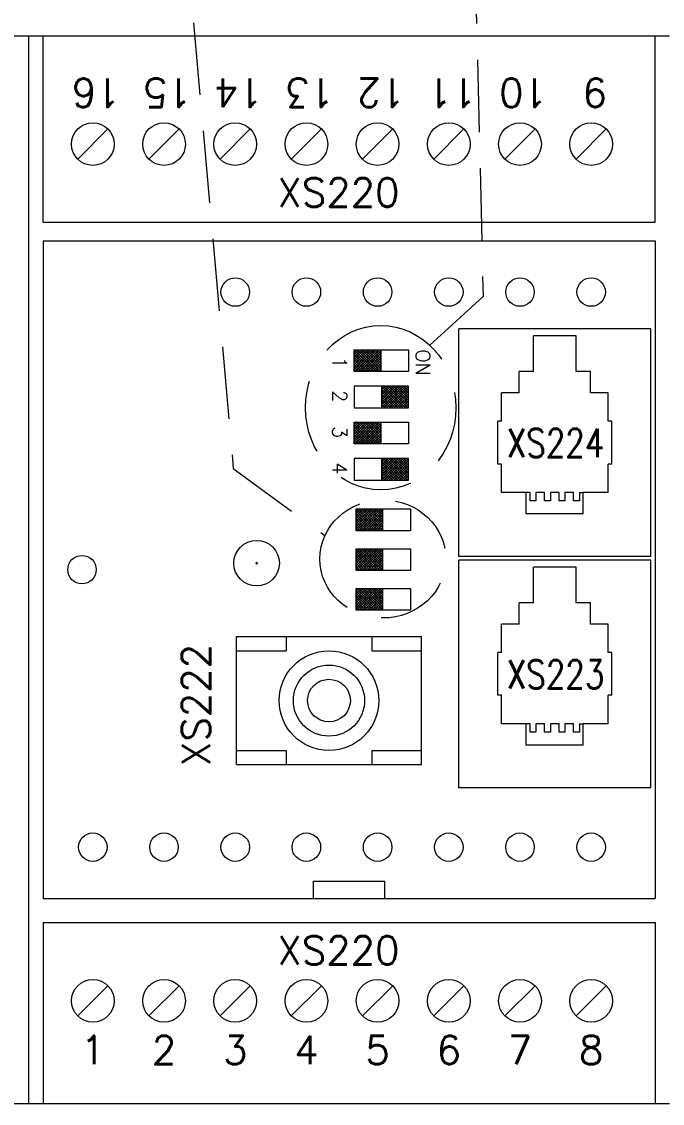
# Model space of a CAD drawing. Extents: x -2993 to 3661, y -4147 to -1441.
# Drawn here: x -673.9 to -628.9, y -1803.3 to -1727.3 of the extents above; entities that cross this region are included whole.
import ezdxf
from ezdxf.enums import TextEntityAlignment as Align

# ---------------------------------------------------------------- set-up
doc = ezdxf.new("R2010")
doc.units = 0
doc.header["$LTSCALE"] = 0.1
doc.header["$MEASUREMENT"] = 0
doc.linetypes.add('DASHED', pattern=[19.05, 12.7, -6.35])
doc.layers.add('LAYOUT', color=7, linetype='CONTINUOUS')
doc.layers.add('MOTMODULE', color=7, linetype='CONTINUOUS')
doc.styles.get("Standard").update_dxf_attribs({"font": 'simplex.shx'})

msp = doc.modelspace()

# ---------------------------------------------------------------- linework, layer by layer
at = {"layer": 'LAYOUT', "color": 7, "linetype": 'DASHED', "lineweight": 13, "ltscale": 4}
for p, q in [((-665.188, -1689.463), (-659.02, -1758.721)), ((-642.769, -1691.917), (-641.478, -1746.645)), ((-659.02, -1758.721), (-652.579, -1763.434))]:
    msp.add_line(p, q, dxfattribs=at)
at = {"layer": 'LAYOUT', "color": 7, "lineweight": 13, "ltscale": 4}
msp.add_line((-641.478, -1746.645), (-645.226, -1750.06), dxfattribs=at)
at = {"layer": 'LAYOUT', "color": 7, "lineweight": 13}
for p, q in [((-629.689, -1748.908), (-643.189, -1748.908)), ((-643.189, -1764.908), (-643.189, -1748.908)), ((-634.939, -1749.408), (-637.939, -1749.408)), ((-637.939, -1751.908), (-637.939, -1749.408)), ((-634.939, -1751.908), (-634.939, -1749.408)), ((-629.689, -1764.908), (-629.689, -1748.908)), ((-638.939, -1753.408), (-638.939, -1751.908)), ((-637.939, -1751.908), (-638.939, -1751.908)), ((-633.939, -1751.908), (-634.939, -1751.908)), ((-633.939, -1753.408), (-633.939, -1751.908)), ((-638.939, -1753.408), (-640.189, -1753.408)), ((-640.189, -1755.408), (-640.189, -1753.408)), ((-632.689, -1753.408), (-633.939, -1753.408)), ((-632.689, -1755.408), (-632.689, -1753.408)), ((-640.189, -1755.408), (-640.439, -1755.408)), ((-640.439, -1758.408), (-640.439, -1755.408)), ((-632.439, -1755.408), (-632.689, -1755.408)), ((-632.439, -1758.408), (-632.439, -1755.408)), ((-640.189, -1758.408), (-640.439, -1758.408)), ((-640.189, -1760.408), (-640.189, -1758.408)), ((-632.689, -1760.408), (-632.689, -1758.408)), ((-632.439, -1758.408), (-632.689, -1758.408)), ((-638.439, -1760.408), (-640.189, -1760.408)), ((-638.439, -1761.908), (-638.439, -1760.408)), ((-638.167, -1760.408), (-638.439, -1760.408)), ((-634.712, -1760.408), (-634.439, -1760.408)), ((-634.439, -1761.908), (-634.439, -1760.408)), ((-632.689, -1760.408), (-634.439, -1760.408)), ((-634.439, -1761.908), (-638.439, -1761.908)), ((-629.689, -1764.908), (-643.189, -1764.908)), ((-643.189, -1781.158), (-643.189, -1765.158)), ((-629.689, -1765.158), (-643.189, -1765.158)), ((-629.689, -1781.158), (-629.689, -1765.158)), ((-634.939, -1765.658), (-637.939, -1765.658)), ((-637.939, -1768.158), (-637.939, -1765.658)), ((-634.939, -1768.158), (-634.939, -1765.658)), ((-637.939, -1768.158), (-638.939, -1768.158)), ((-638.939, -1769.658), (-638.939, -1768.158)), ((-633.939, -1768.158), (-634.939, -1768.158)), ((-633.939, -1769.658), (-633.939, -1768.158)), ((-640.189, -1771.658), (-640.189, -1769.658)), ((-638.939, -1769.658), (-640.189, -1769.658)), ((-632.689, -1769.658), (-633.939, -1769.658)), ((-632.689, -1771.658), (-632.689, -1769.658)), ((-658.798, -1779.529), (-658.798, -1770.529)), ((-658.798, -1770.529), (-645.798, -1770.529)), ((-655.298, -1770.529), (-655.298, -1771.529)), ((-649.298, -1770.529), (-649.298, -1771.529)), ((-645.798, -1779.529), (-645.798, -1770.529)), ((-658.798, -1771.529), (-655.298, -1771.529)), ((-649.298, -1771.529), (-645.798, -1771.529)), ((-640.439, -1774.658), (-640.439, -1771.658)), ((-640.189, -1771.658), (-640.439, -1771.658)), ((-632.439, -1771.658), (-632.689, -1771.658)), ((-632.439, -1774.658), (-632.439, -1771.658)), ((-640.189, -1774.658), (-640.439, -1774.658)), ((-640.189, -1776.658), (-640.189, -1774.658)), ((-632.439, -1774.658), (-632.689, -1774.658)), ((-632.689, -1776.658), (-632.689, -1774.658)), ((-638.439, -1776.658), (-640.189, -1776.658)), ((-638.167, -1776.658), (-638.439, -1776.658)), ((-638.439, -1778.158), (-638.439, -1776.658)), ((-634.712, -1776.658), (-634.439, -1776.658)), ((-634.439, -1778.158), (-634.439, -1776.658)), ((-632.689, -1776.658), (-634.439, -1776.658)), ((-634.439, -1778.158), (-638.439, -1778.158)), ((-658.798, -1778.529), (-655.298, -1778.529)), ((-655.298, -1778.529), (-655.298, -1779.529)), ((-649.298, -1778.529), (-649.298, -1779.529)), ((-649.298, -1778.529), (-645.798, -1778.529)), ((-658.798, -1779.529), (-645.798, -1779.529)), ((-629.689, -1781.158), (-643.189, -1781.158))]:
    msp.add_line(p, q, dxfattribs=at)
at = {"layer": 'LAYOUT', "color": 7, "linetype": 'Continuous', "lineweight": 13}
for p, q in [((-650.52, -1751.915), (-650.52, -1750.391)), ((-649.666, -1750.391), (-650.52, -1751.246)), ((-649.843, -1750.391), (-650.52, -1751.069)), ((-650.019, -1750.391), (-650.52, -1750.892)), ((-650.196, -1750.391), (-650.52, -1750.715)), ((-650.373, -1750.391), (-650.52, -1750.538)), ((-650.52, -1750.391), (-646.71, -1750.391)), ((-650.52, -1750.545), (-649.658, -1751.407)), ((-650.52, -1750.722), (-649.835, -1751.407)), ((-650.52, -1750.899), (-650.012, -1751.407)), ((-649.489, -1750.391), (-650.505, -1751.407)), ((-650.498, -1750.391), (-649.482, -1751.407)), ((-649.312, -1750.391), (-650.328, -1751.407)), ((-650.321, -1750.391), (-649.305, -1751.407)), ((-649.135, -1750.391), (-650.151, -1751.407)), ((-650.144, -1750.391), (-649.128, -1751.407)), ((-648.959, -1750.391), (-649.975, -1751.407)), ((-649.967, -1750.391), (-648.951, -1751.407)), ((-648.782, -1750.391), (-649.798, -1751.407)), ((-649.791, -1750.391), (-648.775, -1751.407)), ((-648.64, -1750.426), (-649.621, -1751.407)), ((-649.614, -1750.391), (-648.64, -1751.365)), ((-648.64, -1750.602), (-649.444, -1751.407)), ((-649.437, -1750.391), (-648.64, -1751.188)), ((-648.64, -1750.779), (-649.268, -1751.407)), ((-649.26, -1750.391), (-648.64, -1751.011)), ((-648.64, -1750.956), (-649.091, -1751.407)), ((-649.083, -1750.391), (-648.64, -1750.835)), ((-648.907, -1750.391), (-648.64, -1750.658)), ((-648.73, -1750.391), (-648.64, -1750.481)), ((-648.64, -1751.915), (-648.64, -1750.391)), ((-646.71, -1750.391), (-646.71, -1751.915)), ((-650.52, -1751.075), (-650.189, -1751.407)), ((-650.52, -1751.252), (-650.366, -1751.407)), ((-650.151, -1751.407), (-650.52, -1751.776)), ((-650.328, -1751.407), (-650.52, -1751.599)), ((-650.505, -1751.407), (-650.52, -1751.422)), ((-650.52, -1751.429), (-650.034, -1751.915)), ((-650.52, -1751.606), (-650.211, -1751.915)), ((-650.52, -1751.782), (-650.388, -1751.915)), ((-649.975, -1751.407), (-650.483, -1751.915)), ((-650.366, -1751.407), (-649.858, -1751.915)), ((-649.798, -1751.407), (-650.306, -1751.915)), ((-650.189, -1751.407), (-649.681, -1751.915)), ((-649.621, -1751.407), (-650.129, -1751.915)), ((-650.012, -1751.407), (-649.504, -1751.915)), ((-649.444, -1751.407), (-649.952, -1751.915)), ((-649.835, -1751.407), (-649.327, -1751.915)), ((-649.268, -1751.407), (-649.776, -1751.915)), ((-649.658, -1751.407), (-649.15, -1751.915)), ((-649.091, -1751.407), (-649.599, -1751.915)), ((-649.482, -1751.407), (-648.974, -1751.915)), ((-648.914, -1751.407), (-649.422, -1751.915)), ((-649.305, -1751.407), (-648.797, -1751.915)), ((-648.737, -1751.407), (-649.245, -1751.915)), ((-649.128, -1751.407), (-648.64, -1751.895)), ((-648.64, -1751.486), (-649.068, -1751.915)), ((-648.951, -1751.407), (-648.64, -1751.719)), ((-648.64, -1751.133), (-648.914, -1751.407)), ((-648.64, -1751.663), (-648.892, -1751.915)), ((-648.775, -1751.407), (-648.64, -1751.542)), ((-648.64, -1751.309), (-648.737, -1751.407)), ((-646.71, -1751.915), (-650.52, -1751.915)), ((-648.64, -1751.84), (-648.715, -1751.915)), ((-646.71, -1752.931), (-650.52, -1752.931)), ((-650.52, -1752.931), (-650.52, -1754.455)), ((-647.617, -1752.931), (-648.591, -1753.905)), ((-647.794, -1752.931), (-648.591, -1753.728)), ((-647.971, -1752.931), (-648.591, -1753.551)), ((-648.147, -1752.931), (-648.591, -1753.375)), ((-648.324, -1752.931), (-648.591, -1753.198)), ((-648.501, -1752.931), (-648.591, -1753.021)), ((-648.591, -1754.455), (-648.591, -1752.931)), ((-648.591, -1752.966), (-647.61, -1753.947)), ((-648.591, -1753.142), (-647.786, -1753.947)), ((-648.591, -1753.319), (-647.963, -1753.947)), ((-647.44, -1752.931), (-648.456, -1753.947)), ((-648.449, -1752.931), (-647.433, -1753.947)), ((-647.263, -1752.931), (-648.279, -1753.947)), ((-648.272, -1752.931), (-647.256, -1753.947)), ((-647.087, -1752.931), (-648.103, -1753.947)), ((-648.095, -1752.931), (-647.079, -1753.947)), ((-646.91, -1752.931), (-647.926, -1753.947)), ((-647.919, -1752.931), (-646.903, -1753.947)), ((-646.733, -1752.931), (-647.749, -1753.947)), ((-647.742, -1752.931), (-646.726, -1753.947)), ((-646.71, -1753.085), (-647.572, -1753.947)), ((-647.565, -1752.931), (-646.71, -1753.786)), ((-646.71, -1753.262), (-647.396, -1753.947)), ((-647.388, -1752.931), (-646.71, -1753.609)), ((-647.211, -1752.931), (-646.71, -1753.432)), ((-647.035, -1752.931), (-646.71, -1753.255)), ((-646.858, -1752.931), (-646.71, -1753.078)), ((-646.71, -1754.455), (-646.71, -1752.931)), ((-648.591, -1753.496), (-648.14, -1753.947)), ((-648.591, -1753.673), (-648.317, -1753.947)), ((-648.591, -1753.849), (-648.494, -1753.947)), ((-648.103, -1753.947), (-648.591, -1754.435)), ((-648.279, -1753.947), (-648.591, -1754.259)), ((-648.456, -1753.947), (-648.591, -1754.082)), ((-648.591, -1754.026), (-648.162, -1754.455)), ((-648.494, -1753.947), (-647.986, -1754.455)), ((-647.926, -1753.947), (-648.434, -1754.455)), ((-648.317, -1753.947), (-647.809, -1754.455)), ((-647.749, -1753.947), (-648.257, -1754.455)), ((-648.14, -1753.947), (-647.632, -1754.455)), ((-647.572, -1753.947), (-648.08, -1754.455)), ((-647.963, -1753.947), (-647.455, -1754.455)), ((-647.396, -1753.947), (-647.904, -1754.455)), ((-647.786, -1753.947), (-647.278, -1754.455)), ((-647.219, -1753.947), (-647.727, -1754.455)), ((-647.61, -1753.947), (-647.102, -1754.455)), ((-647.042, -1753.947), (-647.55, -1754.455)), ((-647.433, -1753.947), (-646.925, -1754.455)), ((-646.865, -1753.947), (-647.373, -1754.455)), ((-647.256, -1753.947), (-646.748, -1754.455)), ((-646.71, -1753.439), (-647.219, -1753.947)), ((-646.71, -1753.969), (-647.196, -1754.455)), ((-647.079, -1753.947), (-646.71, -1754.316)), ((-646.71, -1753.615), (-647.042, -1753.947)), ((-646.903, -1753.947), (-646.71, -1754.139)), ((-646.71, -1753.792), (-646.865, -1753.947)), ((-646.726, -1753.947), (-646.71, -1753.962)), ((-650.52, -1754.455), (-646.71, -1754.455)), ((-648.591, -1754.203), (-648.339, -1754.455)), ((-648.591, -1754.38), (-648.516, -1754.455)), ((-646.71, -1754.146), (-647.02, -1754.455)), ((-646.71, -1754.322), (-646.843, -1754.455)), ((-650.52, -1756.995), (-650.52, -1755.471)), ((-649.666, -1755.471), (-650.52, -1756.326)), ((-649.843, -1755.471), (-650.52, -1756.149)), ((-650.019, -1755.471), (-650.52, -1755.972)), ((-650.196, -1755.471), (-650.52, -1755.795)), ((-650.373, -1755.471), (-650.52, -1755.618)), ((-650.52, -1755.471), (-646.71, -1755.471)), ((-649.489, -1755.471), (-650.505, -1756.487)), ((-650.498, -1755.471), (-649.482, -1756.487)), ((-649.312, -1755.471), (-650.328, -1756.487)), ((-650.321, -1755.471), (-649.305, -1756.487)), ((-649.135, -1755.471), (-650.151, -1756.487)), ((-650.144, -1755.471), (-649.128, -1756.487)), ((-648.959, -1755.471), (-649.975, -1756.487)), ((-649.967, -1755.471), (-648.951, -1756.487)), ((-648.782, -1755.471), (-649.798, -1756.487)), ((-649.791, -1755.471), (-648.775, -1756.487)), ((-648.64, -1755.506), (-649.621, -1756.487)), ((-649.614, -1755.471), (-648.64, -1756.445)), ((-649.437, -1755.471), (-648.64, -1756.268)), ((-649.26, -1755.471), (-648.64, -1756.091)), ((-649.083, -1755.471), (-648.64, -1755.915)), ((-648.907, -1755.471), (-648.64, -1755.738)), ((-648.73, -1755.471), (-648.64, -1755.561)), ((-648.64, -1756.995), (-648.64, -1755.471)), ((-646.71, -1755.471), (-646.71, -1756.995)), ((-650.52, -1755.625), (-649.658, -1756.487)), ((-650.52, -1755.802), (-649.835, -1756.487)), ((-650.52, -1755.979), (-650.012, -1756.487)), ((-650.52, -1756.155), (-650.189, -1756.487)), ((-650.52, -1756.332), (-650.366, -1756.487)), ((-648.64, -1755.682), (-649.444, -1756.487)), ((-648.64, -1755.859), (-649.268, -1756.487)), ((-648.64, -1756.036), (-649.091, -1756.487)), ((-648.64, -1756.213), (-648.914, -1756.487)), ((-650.151, -1756.487), (-650.52, -1756.856)), ((-650.328, -1756.487), (-650.52, -1756.679)), ((-650.505, -1756.487), (-650.52, -1756.502)), ((-650.52, -1756.509), (-650.034, -1756.995)), ((-650.52, -1756.686), (-650.211, -1756.995)), ((-650.52, -1756.862), (-650.388, -1756.995)), ((-646.71, -1756.995), (-650.52, -1756.995)), ((-649.975, -1756.487), (-650.483, -1756.995)), ((-650.366, -1756.487), (-649.858, -1756.995)), ((-649.798, -1756.487), (-650.306, -1756.995)), ((-650.189, -1756.487), (-649.681, -1756.995)), ((-649.621, -1756.487), (-650.129, -1756.995)), ((-650.012, -1756.487), (-649.504, -1756.995)), ((-649.444, -1756.487), (-649.952, -1756.995)), ((-649.835, -1756.487), (-649.327, -1756.995)), ((-649.268, -1756.487), (-649.776, -1756.995)), ((-649.658, -1756.487), (-649.15, -1756.995)), ((-649.091, -1756.487), (-649.599, -1756.995)), ((-649.482, -1756.487), (-648.974, -1756.995)), ((-648.914, -1756.487), (-649.422, -1756.995)), ((-649.305, -1756.487), (-648.797, -1756.995)), ((-648.737, -1756.487), (-649.245, -1756.995)), ((-649.128, -1756.487), (-648.64, -1756.975)), ((-648.64, -1756.566), (-649.068, -1756.995)), ((-648.951, -1756.487), (-648.64, -1756.799)), ((-648.64, -1756.743), (-648.892, -1756.995)), ((-648.775, -1756.487), (-648.64, -1756.622)), ((-648.64, -1756.389), (-648.737, -1756.487)), ((-648.64, -1756.92), (-648.715, -1756.995)), ((-646.71, -1758.011), (-650.52, -1758.011)), ((-650.52, -1758.011), (-650.52, -1759.535)), ((-648.591, -1759.535), (-648.591, -1758.011)), ((-647.617, -1758.011), (-648.591, -1758.985)), ((-647.794, -1758.011), (-648.591, -1758.808)), ((-647.971, -1758.011), (-648.591, -1758.631)), ((-648.147, -1758.011), (-648.591, -1758.455)), ((-648.324, -1758.011), (-648.591, -1758.278)), ((-648.501, -1758.011), (-648.591, -1758.101)), ((-648.591, -1758.046), (-647.61, -1759.027)), ((-648.591, -1758.222), (-647.786, -1759.027)), ((-648.591, -1758.399), (-647.963, -1759.027)), ((-648.591, -1758.576), (-648.14, -1759.027)), ((-647.44, -1758.011), (-648.456, -1759.027)), ((-648.449, -1758.011), (-647.433, -1759.027)), ((-647.263, -1758.011), (-648.279, -1759.027)), ((-648.272, -1758.011), (-647.256, -1759.027)), ((-647.087, -1758.011), (-648.103, -1759.027)), ((-648.095, -1758.011), (-647.079, -1759.027)), ((-646.91, -1758.011), (-647.926, -1759.027)), ((-647.919, -1758.011), (-646.903, -1759.027)), ((-646.733, -1758.011), (-647.749, -1759.027)), ((-647.742, -1758.011), (-646.726, -1759.027)), ((-646.71, -1758.165), (-647.572, -1759.027)), ((-647.565, -1758.011), (-646.71, -1758.866)), ((-646.71, -1758.342), (-647.396, -1759.027)), ((-647.388, -1758.011), (-646.71, -1758.689)), ((-646.71, -1758.519), (-647.219, -1759.027)), ((-647.211, -1758.011), (-646.71, -1758.512)), ((-647.035, -1758.011), (-646.71, -1758.335)), ((-646.858, -1758.011), (-646.71, -1758.158)), ((-646.71, -1759.535), (-646.71, -1758.011)), ((-648.591, -1758.753), (-648.317, -1759.027)), ((-648.591, -1758.929), (-648.494, -1759.027)), ((-648.103, -1759.027), (-648.591, -1759.515)), ((-648.279, -1759.027), (-648.591, -1759.339)), ((-648.456, -1759.027), (-648.591, -1759.162)), ((-648.591, -1759.106), (-648.162, -1759.535)), ((-648.591, -1759.283), (-648.339, -1759.535)), ((-648.494, -1759.027), (-647.986, -1759.535)), ((-647.926, -1759.027), (-648.434, -1759.535)), ((-648.317, -1759.027), (-647.809, -1759.535)), ((-647.749, -1759.027), (-648.257, -1759.535)), ((-648.14, -1759.027), (-647.632, -1759.535)), ((-647.572, -1759.027), (-648.08, -1759.535)), ((-647.963, -1759.027), (-647.455, -1759.535)), ((-647.396, -1759.027), (-647.904, -1759.535)), ((-647.786, -1759.027), (-647.278, -1759.535)), ((-647.219, -1759.027), (-647.727, -1759.535)), ((-647.61, -1759.027), (-647.102, -1759.535)), ((-647.042, -1759.027), (-647.55, -1759.535)), ((-647.433, -1759.027), (-646.925, -1759.535)), ((-646.865, -1759.027), (-647.373, -1759.535)), ((-647.256, -1759.027), (-646.748, -1759.535)), ((-646.71, -1759.049), (-647.196, -1759.535)), ((-647.079, -1759.027), (-646.71, -1759.396)), ((-646.71, -1758.695), (-647.042, -1759.027)), ((-646.71, -1759.226), (-647.02, -1759.535)), ((-646.903, -1759.027), (-646.71, -1759.219)), ((-646.71, -1758.872), (-646.865, -1759.027)), ((-646.726, -1759.027), (-646.71, -1759.042)), ((-650.52, -1759.535), (-646.71, -1759.535)), ((-648.591, -1759.46), (-648.516, -1759.535)), ((-646.71, -1759.402), (-646.843, -1759.535)), ((-638.167, -1760.992), (-638.167, -1760.408)), ((-637.76, -1760.408), (-637.76, -1760.992)), ((-637.151, -1760.408), (-637.76, -1760.408)), ((-637.151, -1760.992), (-637.151, -1760.408)), ((-636.135, -1760.408), (-636.744, -1760.408)), ((-636.744, -1760.408), (-636.744, -1760.992)), ((-636.135, -1760.992), (-636.135, -1760.408)), ((-635.119, -1760.408), (-635.728, -1760.408)), ((-635.728, -1760.408), (-635.728, -1760.992)), ((-635.119, -1760.992), (-635.119, -1760.408)), ((-634.712, -1760.408), (-634.712, -1760.992)), ((-650.393, -1763.091), (-650.393, -1761.567)), ((-649.539, -1761.567), (-650.393, -1762.422)), ((-649.716, -1761.567), (-650.393, -1762.245)), ((-649.892, -1761.567), (-650.393, -1762.068)), ((-650.069, -1761.567), (-650.393, -1761.891)), ((-650.246, -1761.567), (-650.393, -1761.714)), ((-650.393, -1761.567), (-646.583, -1761.567)), ((-649.362, -1761.567), (-650.378, -1762.583)), ((-650.371, -1761.567), (-649.355, -1762.583)), ((-649.185, -1761.567), (-650.201, -1762.583)), ((-650.194, -1761.567), (-649.178, -1762.583)), ((-649.009, -1761.567), (-650.025, -1762.583)), ((-650.017, -1761.567), (-649.001, -1762.583)), ((-648.832, -1761.567), (-649.848, -1762.583)), ((-649.84, -1761.567), (-648.824, -1762.583)), ((-648.655, -1761.567), (-649.671, -1762.583)), ((-649.664, -1761.567), (-648.648, -1762.583)), ((-648.513, -1761.602), (-649.494, -1762.583)), ((-649.487, -1761.567), (-648.513, -1762.541)), ((-649.31, -1761.567), (-648.513, -1762.364)), ((-649.133, -1761.567), (-648.513, -1762.187)), ((-648.956, -1761.567), (-648.513, -1762.011)), ((-648.78, -1761.567), (-648.513, -1761.834)), ((-648.603, -1761.567), (-648.513, -1761.657)), ((-648.513, -1763.091), (-648.513, -1761.567)), ((-646.583, -1761.567), (-646.583, -1763.091)), ((-637.76, -1760.992), (-638.167, -1760.992)), ((-636.744, -1760.992), (-637.151, -1760.992)), ((-635.728, -1760.992), (-636.135, -1760.992)), ((-634.712, -1760.992), (-635.119, -1760.992)), ((-650.393, -1761.721), (-649.531, -1762.583)), ((-650.393, -1761.898), (-649.708, -1762.583)), ((-650.393, -1762.075), (-649.885, -1762.583)), ((-650.393, -1762.251), (-650.062, -1762.583)), ((-650.393, -1762.428), (-650.239, -1762.583)), ((-648.513, -1761.778), (-649.317, -1762.583)), ((-648.513, -1761.955), (-649.141, -1762.583)), ((-648.513, -1762.132), (-648.964, -1762.583)), ((-648.513, -1762.309), (-648.787, -1762.583)), ((-650.025, -1762.583), (-650.393, -1762.952)), ((-650.201, -1762.583), (-650.393, -1762.775)), ((-650.378, -1762.583), (-650.393, -1762.598)), ((-650.393, -1762.605), (-649.907, -1763.091)), ((-650.393, -1762.782), (-650.084, -1763.091)), ((-650.393, -1762.958), (-650.261, -1763.091)), ((-646.583, -1763.091), (-650.393, -1763.091)), ((-649.848, -1762.583), (-650.356, -1763.091)), ((-650.239, -1762.583), (-649.731, -1763.091)), ((-649.671, -1762.583), (-650.179, -1763.091)), ((-650.062, -1762.583), (-649.554, -1763.091)), ((-649.494, -1762.583), (-650.002, -1763.091)), ((-649.885, -1762.583), (-649.377, -1763.091)), ((-649.317, -1762.583), (-649.825, -1763.091)), ((-649.708, -1762.583), (-649.2, -1763.091)), ((-649.141, -1762.583), (-649.649, -1763.091)), ((-649.531, -1762.583), (-649.023, -1763.091)), ((-648.964, -1762.583), (-649.472, -1763.091)), ((-649.355, -1762.583), (-648.847, -1763.091)), ((-648.787, -1762.583), (-649.295, -1763.091)), ((-649.178, -1762.583), (-648.67, -1763.091)), ((-648.61, -1762.583), (-649.118, -1763.091)), ((-649.001, -1762.583), (-648.513, -1763.071)), ((-648.513, -1762.662), (-648.942, -1763.091)), ((-648.824, -1762.583), (-648.513, -1762.895)), ((-648.513, -1762.839), (-648.765, -1763.091)), ((-648.648, -1762.583), (-648.513, -1762.718)), ((-648.513, -1762.485), (-648.61, -1762.583)), ((-648.513, -1763.016), (-648.588, -1763.091)), ((-650.393, -1765.885), (-650.393, -1764.361)), ((-649.539, -1764.361), (-650.393, -1765.216)), ((-649.716, -1764.361), (-650.393, -1765.039)), ((-649.892, -1764.361), (-650.393, -1764.862)), ((-650.069, -1764.361), (-650.393, -1764.685)), ((-650.246, -1764.361), (-650.393, -1764.508)), ((-650.393, -1764.361), (-646.583, -1764.361)), ((-650.393, -1764.515), (-649.531, -1765.377)), ((-650.393, -1764.692), (-649.708, -1765.377)), ((-649.362, -1764.361), (-650.378, -1765.377)), ((-650.371, -1764.361), (-649.355, -1765.377)), ((-649.185, -1764.361), (-650.201, -1765.377)), ((-650.194, -1764.361), (-649.178, -1765.377)), ((-649.009, -1764.361), (-650.025, -1765.377)), ((-650.017, -1764.361), (-649.001, -1765.377)), ((-648.832, -1764.361), (-649.848, -1765.377)), ((-649.84, -1764.361), (-648.824, -1765.377)), ((-648.655, -1764.361), (-649.671, -1765.377)), ((-649.664, -1764.361), (-648.648, -1765.377)), ((-648.513, -1764.396), (-649.494, -1765.377)), ((-649.487, -1764.361), (-648.513, -1765.335)), ((-648.513, -1764.572), (-649.317, -1765.377)), ((-649.31, -1764.361), (-648.513, -1765.158)), ((-649.133, -1764.361), (-648.513, -1764.981)), ((-648.956, -1764.361), (-648.513, -1764.805)), ((-648.78, -1764.361), (-648.513, -1764.628)), ((-648.603, -1764.361), (-648.513, -1764.451)), ((-648.513, -1765.885), (-648.513, -1764.361)), ((-646.583, -1764.361), (-646.583, -1765.885)), ((-650.393, -1764.869), (-649.885, -1765.377)), ((-650.393, -1765.045), (-650.062, -1765.377)), ((-650.393, -1765.222), (-650.239, -1765.377)), ((-650.025, -1765.377), (-650.393, -1765.746)), ((-650.201, -1765.377), (-650.393, -1765.569)), ((-650.378, -1765.377), (-650.393, -1765.392)), ((-650.393, -1765.399), (-649.907, -1765.885)), ((-649.848, -1765.377), (-650.356, -1765.885)), ((-650.239, -1765.377), (-649.731, -1765.885)), ((-649.671, -1765.377), (-650.179, -1765.885)), ((-650.062, -1765.377), (-649.554, -1765.885)), ((-649.494, -1765.377), (-650.002, -1765.885)), ((-649.885, -1765.377), (-649.377, -1765.885)), ((-649.317, -1765.377), (-649.825, -1765.885)), ((-649.708, -1765.377), (-649.2, -1765.885)), ((-649.141, -1765.377), (-649.649, -1765.885)), ((-649.531, -1765.377), (-649.023, -1765.885)), ((-648.964, -1765.377), (-649.472, -1765.885)), ((-649.355, -1765.377), (-648.847, -1765.885)), ((-648.787, -1765.377), (-649.295, -1765.885)), ((-649.178, -1765.377), (-648.67, -1765.885)), ((-648.513, -1764.749), (-649.141, -1765.377)), ((-648.61, -1765.377), (-649.118, -1765.885)), ((-649.001, -1765.377), (-648.513, -1765.865)), ((-648.513, -1764.926), (-648.964, -1765.377)), ((-648.513, -1765.456), (-648.942, -1765.885)), ((-648.824, -1765.377), (-648.513, -1765.689)), ((-648.513, -1765.103), (-648.787, -1765.377)), ((-648.648, -1765.377), (-648.513, -1765.512)), ((-648.513, -1765.279), (-648.61, -1765.377)), ((-650.393, -1765.576), (-650.084, -1765.885)), ((-650.393, -1765.752), (-650.261, -1765.885)), ((-646.583, -1765.885), (-650.393, -1765.885)), ((-648.513, -1765.633), (-648.765, -1765.885)), ((-648.513, -1765.81), (-648.588, -1765.885)), ((-650.393, -1768.679), (-650.393, -1767.155)), ((-649.539, -1767.155), (-650.393, -1768.01)), ((-649.716, -1767.155), (-650.393, -1767.833)), ((-649.892, -1767.155), (-650.393, -1767.656)), ((-650.069, -1767.155), (-650.393, -1767.479)), ((-650.246, -1767.155), (-650.393, -1767.302)), ((-650.393, -1767.155), (-646.583, -1767.155)), ((-650.393, -1767.309), (-649.531, -1768.171)), ((-650.393, -1767.486), (-649.708, -1768.171)), ((-650.393, -1767.663), (-649.885, -1768.171)), ((-649.362, -1767.155), (-650.378, -1768.171)), ((-650.371, -1767.155), (-649.355, -1768.171)), ((-649.185, -1767.155), (-650.201, -1768.171)), ((-650.194, -1767.155), (-649.178, -1768.171)), ((-649.009, -1767.155), (-650.025, -1768.171)), ((-650.017, -1767.155), (-649.001, -1768.171)), ((-648.832, -1767.155), (-649.848, -1768.171)), ((-649.84, -1767.155), (-648.824, -1768.171)), ((-648.655, -1767.155), (-649.671, -1768.171)), ((-649.664, -1767.155), (-648.648, -1768.171)), ((-648.513, -1767.19), (-649.494, -1768.171)), ((-649.487, -1767.155), (-648.513, -1768.129)), ((-648.513, -1767.366), (-649.317, -1768.171)), ((-649.31, -1767.155), (-648.513, -1767.952)), ((-648.513, -1767.543), (-649.141, -1768.171)), ((-649.133, -1767.155), (-648.513, -1767.775)), ((-648.513, -1767.72), (-648.964, -1768.171)), ((-648.956, -1767.155), (-648.513, -1767.599)), ((-648.78, -1767.155), (-648.513, -1767.422)), ((-648.603, -1767.155), (-648.513, -1767.245)), ((-648.513, -1768.679), (-648.513, -1767.155)), ((-646.583, -1767.155), (-646.583, -1768.679)), ((-650.393, -1767.839), (-650.062, -1768.171)), ((-650.393, -1768.016), (-650.239, -1768.171)), ((-650.025, -1768.171), (-650.393, -1768.54)), ((-650.201, -1768.171), (-650.393, -1768.363)), ((-650.378, -1768.171), (-650.393, -1768.186)), ((-650.393, -1768.193), (-649.907, -1768.679)), ((-650.393, -1768.37), (-650.084, -1768.679)), ((-649.848, -1768.171), (-650.356, -1768.679)), ((-650.239, -1768.171), (-649.731, -1768.679)), ((-649.671, -1768.171), (-650.179, -1768.679)), ((-650.062, -1768.171), (-649.554, -1768.679)), ((-649.494, -1768.171), (-650.002, -1768.679)), ((-649.885, -1768.171), (-649.377, -1768.679)), ((-649.317, -1768.171), (-649.825, -1768.679)), ((-649.708, -1768.171), (-649.2, -1768.679)), ((-649.141, -1768.171), (-649.649, -1768.679)), ((-649.531, -1768.171), (-649.023, -1768.679)), ((-648.964, -1768.171), (-649.472, -1768.679)), ((-649.355, -1768.171), (-648.847, -1768.679)), ((-648.787, -1768.171), (-649.295, -1768.679)), ((-649.178, -1768.171), (-648.67, -1768.679)), ((-648.61, -1768.171), (-649.118, -1768.679)), ((-649.001, -1768.171), (-648.513, -1768.659)), ((-648.513, -1768.25), (-648.942, -1768.679)), ((-648.824, -1768.171), (-648.513, -1768.483)), ((-648.513, -1767.897), (-648.787, -1768.171)), ((-648.513, -1768.427), (-648.765, -1768.679)), ((-648.648, -1768.171), (-648.513, -1768.306)), ((-648.513, -1768.073), (-648.61, -1768.171)), ((-650.393, -1768.546), (-650.261, -1768.679)), ((-646.583, -1768.679), (-650.393, -1768.679)), ((-648.513, -1768.604), (-648.588, -1768.679)), ((-638.167, -1777.242), (-638.167, -1776.658)), ((-637.151, -1776.658), (-637.76, -1776.658)), ((-637.76, -1776.658), (-637.76, -1777.242)), ((-637.151, -1777.242), (-637.151, -1776.658)), ((-636.135, -1776.658), (-636.744, -1776.658)), ((-636.744, -1776.658), (-636.744, -1777.242)), ((-636.135, -1777.242), (-636.135, -1776.658)), ((-635.728, -1776.658), (-635.728, -1777.242)), ((-635.119, -1776.658), (-635.728, -1776.658)), ((-635.119, -1777.242), (-635.119, -1776.658)), ((-634.712, -1776.658), (-634.712, -1777.242)), ((-637.76, -1777.242), (-638.167, -1777.242)), ((-636.744, -1777.242), (-637.151, -1777.242)), ((-635.728, -1777.242), (-636.135, -1777.242)), ((-634.712, -1777.242), (-635.119, -1777.242))]:
    msp.add_line(p, q, dxfattribs=at)
for radius in [3.5, 1.5]:
    msp.add_circle((-652.298, -1775.029), radius, dxfattribs=at)
at = {"layer": 'LAYOUT', "color": 7, "lineweight": 13}
msp.add_circle((-652.298, -1775.029), 2.5, dxfattribs=at)
for start, end in [(0, 180), (180, 0)]:
    msp.add_arc((-657.378, -1765.377), 0.05, start, end, dxfattribs=at)
at = {"layer": 'LAYOUT', "color": 7, "linetype": 'DASHED', "lineweight": 13, "ltscale": 4}
for centre, major_axis, ratio in [((-648.662, -1754.446), (0, 5.776), 0.914373), ((-648.514, -1765.075), (-4.425, 0.005), 0.938062)]:
    msp.add_ellipse(centre, major_axis=major_axis, ratio=ratio, dxfattribs=at)
at = {"layer": 'MOTMODULE', "color": 7, "lineweight": 13}
for p, q in [((-718.383, -1728.327), (-673.383, -1728.327)), ((-673.383, -1803.327), (-673.383, -1728.327)), ((-673.383, -1803.327), (-673.383, -1728.327)), ((-673.383, -1803.327), (-673.383, -1728.327)), ((-673.383, -1803.327), (-673.383, -1728.327)), ((-673.383, -1803.327), (-673.383, -1728.327)), ((-673.383, -1803.327), (-673.383, -1728.327)), ((-673.383, -1803.327), (-673.383, -1728.327)), ((-673.383, -1728.327), (-628.383, -1728.327)), ((-673.383, -1728.327), (-672.383, -1728.327)), ((-672.383, -1741.427), (-672.383, -1728.327)), ((-629.383, -1741.427), (-629.383, -1728.327)), ((-669.944, -1736.988), (-667.823, -1734.866)), ((-664.944, -1736.988), (-662.823, -1734.866)), ((-659.944, -1736.988), (-657.823, -1734.866)), ((-654.944, -1736.988), (-652.823, -1734.866)), ((-649.944, -1736.988), (-647.823, -1734.866)), ((-644.944, -1736.988), (-642.823, -1734.866)), ((-639.944, -1736.988), (-637.823, -1734.866)), ((-634.944, -1736.988), (-632.823, -1734.866)), ((-672.383, -1741.427), (-629.383, -1741.427)), ((-672.383, -1742.727), (-672.383, -1788.927)), ((-672.383, -1742.727), (-629.383, -1742.727)), ((-629.383, -1742.727), (-629.383, -1788.927)), ((-653.383, -1787.727), (-648.383, -1787.727)), ((-653.383, -1788.927), (-653.383, -1787.727)), ((-648.383, -1788.927), (-648.383, -1787.727)), ((-672.383, -1788.927), (-629.383, -1788.927)), ((-672.383, -1790.627), (-629.383, -1790.627)), ((-672.383, -1790.627), (-672.383, -1803.327)), ((-629.383, -1790.627), (-629.383, -1803.327)), ((-669.944, -1797.188), (-667.823, -1795.066)), ((-664.944, -1797.188), (-662.823, -1795.066)), ((-659.944, -1797.188), (-657.823, -1795.066)), ((-654.944, -1797.188), (-652.823, -1795.066)), ((-649.944, -1797.188), (-647.823, -1795.066)), ((-644.944, -1797.188), (-642.823, -1795.066)), ((-639.944, -1797.188), (-637.823, -1795.066)), ((-634.944, -1797.188), (-632.823, -1795.066)), ((-718.383, -1803.327), (-673.383, -1803.327)), ((-718.383, -1803.327), (-673.383, -1803.327)), ((-673.383, -1803.327), (-628.383, -1803.327)), ((-673.383, -1803.327), (-628.383, -1803.327))]:
    msp.add_line(p, q, dxfattribs=at)
for centre, radius in [((-668.883, -1735.927), 1.5), ((-663.883, -1735.927), 1.5), ((-658.883, -1735.927), 1.5), ((-653.883, -1735.927), 1.5), ((-648.883, -1735.927), 1.5), ((-643.883, -1735.927), 1.5), ((-638.883, -1735.927), 1.5), ((-633.883, -1735.927), 1.5), ((-658.883, -1746.327), 1), ((-653.883, -1746.327), 1), ((-648.883, -1746.327), 1), ((-643.883, -1746.327), 1), ((-638.883, -1746.327), 1), ((-633.883, -1746.327), 1), ((-657.378, -1765.377), 1.6), ((-669.644, -1765.827), 1), ((-668.883, -1785.327), 1), ((-663.883, -1785.327), 1), ((-658.883, -1785.327), 1), ((-653.883, -1785.327), 1), ((-648.883, -1785.327), 1), ((-643.883, -1785.327), 1), ((-638.883, -1785.327), 1), ((-633.883, -1785.327), 1), ((-668.883, -1796.127), 1.5), ((-663.883, -1796.127), 1.5), ((-658.883, -1796.127), 1.5), ((-653.883, -1796.127), 1.5), ((-648.883, -1796.127), 1.5), ((-643.883, -1796.127), 1.5), ((-638.883, -1796.127), 1.5), ((-633.883, -1796.127), 1.5)]:
    msp.add_circle(centre, radius, dxfattribs=at)

# ---------------------------------------------------------------- texts
at = {"layer": 'LAYOUT', "color": 7, "linetype": 'Continuous', "lineweight": 13}
for s, p in [('ON', (-646.189, -1750.344)), ('1', (-652.047, -1750.86)), ('2', (-652.047, -1753.208)), ('3', (-652.047, -1755.748)), ('4', (-652.047, -1758.288))]:
    msp.add_text(s, height=1, rotation=270, dxfattribs=at).set_placement(p)
at = {"layer": 'MOTMODULE', "color": 7, "lineweight": 13, "text_generation_flag": 6}
for s, p in [('16', (-668.633, -1731.327)), ('15', (-663.633, -1731.327)), ('14', (-658.633, -1731.327)), ('13', (-653.633, -1731.327)), ('12', (-648.633, -1731.327)), ('11', (-643.633, -1731.327)), ('10', (-638.633, -1731.327)), ('9', (-633.633, -1731.327))]:
    msp.add_text(s, height=2, dxfattribs=at).set_placement(p, align=Align.CENTER)
at = {"layer": 'MOTMODULE', "color": 7, "lineweight": 13}
for s, p in [('XS220', (-651.633, -1740.327)), ('XS220', (-651.633, -1793.577)), ('1', (-668.883, -1800.577)), ('2', (-663.883, -1800.577)), ('3', (-658.883, -1800.577)), ('4', (-653.883, -1800.577)), ('5', (-648.883, -1800.577)), ('6', (-643.883, -1800.577)), ('7', (-638.883, -1800.577)), ('8', (-633.883, -1800.577))]:
    msp.add_text(s, height=2, dxfattribs=at).set_placement(p, align=Align.CENTER)
at = {"layer": 'MOTMODULE', "color": 7, "lineweight": 13, "width": 0.8}
for s, p in [('XS224', (-636.383, -1756.928)), ('XS223', (-636.383, -1773.178))]:
    msp.add_text(s, height=2, dxfattribs=at).set_placement(p, align=Align.MIDDLE_CENTER)
at = {"layer": 'MOTMODULE', "color": 7, "lineweight": 13}
msp.add_text('XS222', height=2, rotation=90, dxfattribs=at).set_placement((-661.633, -1775.339), align=Align.MIDDLE_CENTER)

doc.saveas('drawing.dxf')
